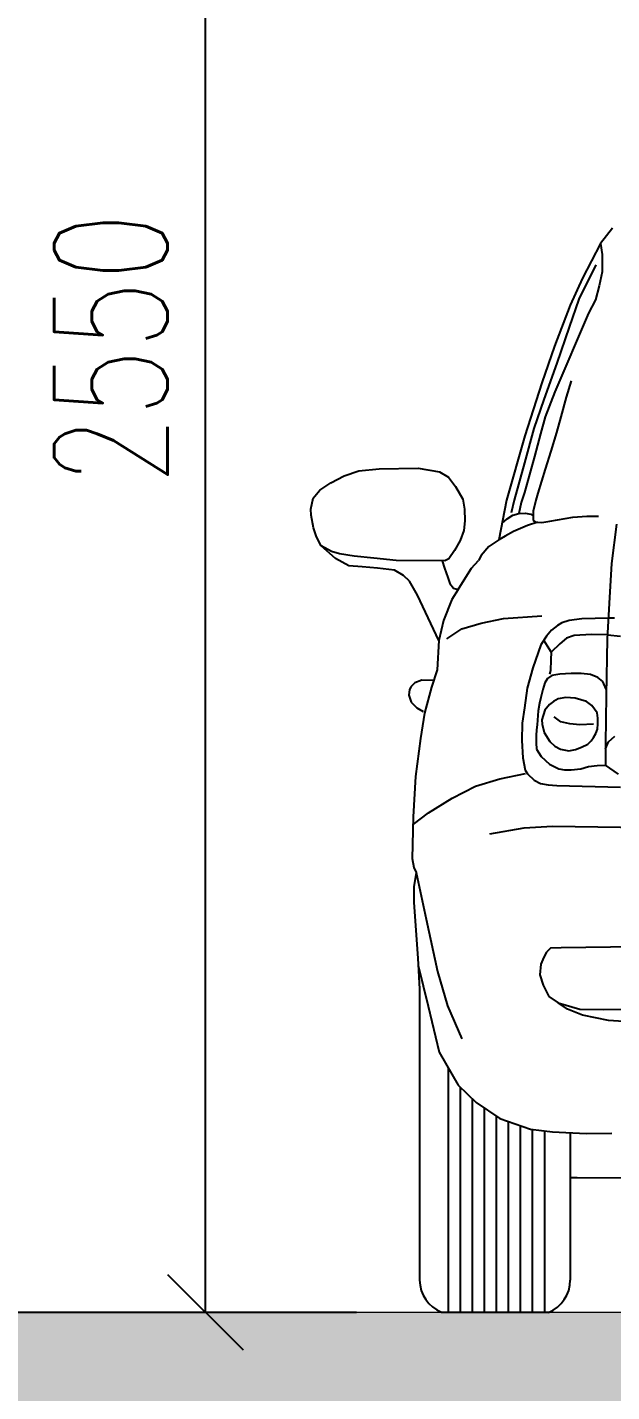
# Model space of a CAD drawing. Header units: metres. Extents: x -442 to 316, y -503 to 125.
# Drawn here: x 256.873 to 257.646, y -133.719 to -131.913 of the extents above; entities that cross this region are included whole.
import ezdxf

# ---------------------------------------------------------------- set-up
doc = ezdxf.new("R2010")
doc.units = ezdxf.units.M
doc.header["$PDMODE"] = 3
for name, color, linetype in [('koty', 4, 'Continuous'), ('SRAFA', 251, 'Continuous'), ('ZDIVO', 1, 'Continuous')]:
    doc.layers.add(name, color=color, linetype=linetype)
doc.styles.add('ROMANS', font='romans.shx', dxfattribs={"width": 0.7})
doc.dimstyles.new('andr', dxfattribs={"dimtxt": 0.1, "dimasz": 0.2, "dimexe": 0.2, "dimexo": 0.2, "dimgap": 0.05, "dimtad": 1, "dimlfac": 1000, "dimrnd": 10, "dimtxsty": 'Standard', "dimblk": 'OBLIQUE', "dimcen": 2.5, "dimclrd": 7, "dimclre": 7, "dimclrt": 7, "dimadec": 0, "dimazin": 0, "dimtfac": 1, "dimtmove": 0, "dimatfit": 3, "dimldrblk": 'OBLIQUE', "dimfxl": 0, "dimarcsym": 0})

# ---------------------------------------------------------------- blocks, each defined once
blk = doc.blocks.new('_OBLIQUE')
at = {"color": 0, "linetype": 'ByBlock'}
blk.add_line((-0.5, -0.5), (0.5, 0.5), dxfattribs=at)
blk = doc.blocks.new('*D25')
at = {"layer": 'Defpoints', "color": 0, "linetype": 'Continuous', "lineweight": 0}
for p in [(256.5708, -131.0638), (257.1085, -131.0638), (256.5708, -133.6138)]:
    blk.add_point(p, dxfattribs=at)
at = {"layer": 'koty', "color": 7, "linetype": 'Continuous', "lineweight": -2}
for p, q in [((256.7708, -131.0638), (257.3085, -131.0638)), ((257.1085, -133.6138), (257.1085, -131.0638)), ((256.7708, -133.6138), (257.3085, -133.6138))]:
    blk.add_line(p, q, dxfattribs=at)
at = {"layer": 'koty', "color": 7, "linetype": 'Continuous', "lineweight": -2, "xscale": 0.1, "yscale": 0.1, "zscale": 0.1}
for p, rotation in [((257.1085, -131.0638), 90), ((257.1085, -133.6138), 270)]:
    blk.add_blockref('_OBLIQUE', p, dxfattribs=dict(at, rotation=rotation))
at = {"layer": 'koty', "color": 7, "linetype": 'Continuous', "lineweight": 0, "insert": (256.9835, -132.3388), "char_height": 0.15, "attachment_point": 5, "rotation": 90, "style": 'ROMANS'}
blk.add_mtext('2550', dxfattribs=at)

msp = doc.modelspace()

# ---------------------------------------------------------------- hatches: boundary and pattern name
at = {"layer": 'SRAFA', "linetype": 'Continuous', "lineweight": 0, "ltscale": 20}
msp.add_hatch(color=256, dxfattribs=at).paths.add_polyline_path([(254.051507, -131.607515), (253.751507, -131.601386), (253.751507, -132.138793), (252.851507, -132.138793), (252.851507, -131.954418), (252.571507, -131.954418), (252.571507, -131.770043), (252.291507, -131.770043), (252.291507, -131.585668), (252.011507, -131.585668), (252.011507, -131.565837), (251.792772, -131.561368), (252.973404, -132.338793), (252.973404, -133.613793), (250.891507, -133.613793), (249.691507, -133.613793), (249.691507, -131.518438), (249.591507, -131.516395), (249.591507, -133.613793), (249.591507, -134.063793), (248.341507, -134.063793), (248.341507, -133.613793), (248.341507, -131.490856), (248.191507, -131.487792), (248.191507, -133.613793), (244.471507, -133.613793), (244.471507, -131.41179), (244.171507, -131.405661), (244.171507, -133.613793), (244.171507, -134.513793), (244.671507, -134.513793), (244.671507, -133.913793), (247.891507, -133.913793), (247.891507, -134.513793), (248.341507, -134.513793), (248.341507, -134.363793), (249.591507, -134.363793), (249.591507, -134.513793), (250.041507, -134.513793), (250.041507, -133.913793), (253.651507, -133.913793), (253.651507, -134.513793), (254.151507, -134.513793), (254.151507, -133.913793), (259.641507, -133.913793), (259.641507, -134.513793), (260.141507, -134.513793), (260.141507, -133.613793), (260.141507, -131.729077), (260.001507, -131.729077), (259.751507, -131.72397), (259.751507, -133.613793), (257.562801, -133.613793, -0.0041783), (257.562089, -133.614091, 0.0041783), (257.562801, -133.613793), (253.123404, -133.613793), (253.123404, -132.338793), (254.051507, -132.338793)])

# ---------------------------------------------------------------- linework, layer by layer
for p, q in [((257.646505, -132.179165), (257.630632, -132.199466)), ((257.630632, -132.199466), (257.607054, -132.245654)), ((257.630632, -132.199466), (257.63322, -132.213953)), ((257.63322, -132.213953), (257.632949, -132.237033)), ((257.624784, -132.227704), (257.601984, -132.273318)), ((257.632949, -132.237033), (257.629148, -132.255498)), ((257.607054, -132.245654), (257.590578, -132.281381)), ((257.629148, -132.255498), (257.62399, -132.273962)), ((257.601984, -132.273318), (257.589288, -132.310286)), ((257.590578, -132.281381), (257.570063, -132.335471)), ((257.62399, -132.273962), (257.615032, -132.291885)), ((257.615032, -132.291885), (257.570463, -132.395741)), ((257.589288, -132.310286), (257.573277, -132.357917)), ((257.570063, -132.335471), (257.553186, -132.383986)), ((257.573277, -132.357917), (257.555793, -132.405932)), ((257.592177, -132.381134), (257.585524, -132.402914)), ((257.553186, -132.383986), (257.530856, -132.453945)), ((257.570463, -132.395741), (257.557777, -132.42893)), ((257.555793, -132.405932), (257.542693, -132.444411)), ((257.585524, -132.402914), (257.578495, -132.428961)), ((257.557777, -132.42893), (257.551521, -132.451663)), ((257.578495, -132.428961), (257.572823, -132.449802)), ((257.530856, -132.453945), (257.506712, -132.539228)), ((257.542693, -132.444411), (257.530217, -132.489961)), ((257.551521, -132.451663), (257.543627, -132.48164)), ((257.572823, -132.449802), (257.565031, -132.474475)), ((257.530217, -132.489961), (257.51673, -132.539203)), ((257.543627, -132.48164), (257.530165, -132.528923)), ((257.565031, -132.474475), (257.557567, -132.498304)), ((257.274359, -132.516336), (257.291935, -132.506992)), ((257.291935, -132.506992), (257.311501, -132.500572)), ((257.311501, -132.500572), (257.338044, -132.497636)), ((257.338044, -132.497636), (257.389729, -132.497084)), ((257.389729, -132.497084), (257.417933, -132.501901)), ((257.417933, -132.501901), (257.4297, -132.508652)), ((257.557567, -132.498304), (257.548025, -132.529966)), ((257.250797, -132.536786), (257.259889, -132.525978)), ((257.259889, -132.525978), (257.274359, -132.516336)), ((257.4297, -132.508652), (257.439327, -132.521347)), ((257.439327, -132.521347), (257.448686, -132.537825)), ((257.247942, -132.551024), (257.250797, -132.536786)), ((257.448686, -132.537825), (257.451093, -132.551332)), ((257.506712, -132.539228), (257.496397, -132.591637)), ((257.51673, -132.539203), (257.512511, -132.555842)), ((257.525834, -132.542401), (257.522706, -132.556842)), ((257.530165, -132.528923), (257.525834, -132.542401)), ((257.545303, -132.539343), (257.541674, -132.553863)), ((257.548025, -132.529966), (257.545303, -132.539343)), ((257.248154, -132.558944), (257.247942, -132.551024)), ((257.251332, -132.575638), (257.248154, -132.558944)), ((257.451093, -132.551332), (257.451628, -132.566731)), ((257.50765, -132.563843), (257.51493, -132.558919)), ((257.51493, -132.558919), (257.522706, -132.556842)), ((257.522706, -132.556842), (257.531336, -132.556454)), ((257.531336, -132.556454), (257.538924, -132.557888)), ((257.538924, -132.557888), (257.541825, -132.559913)), ((257.541674, -132.553863), (257.541976, -132.565963)), ((257.563923, -132.566967), (257.594277, -132.561667)), ((257.594277, -132.561667), (257.612772, -132.560591)), ((257.612772, -132.560591), (257.628051, -132.56032)), ((257.255358, -132.587623), (257.251332, -132.575638)), ((257.450291, -132.579428), (257.445477, -132.592397)), ((257.451628, -132.566731), (257.450291, -132.579428)), ((257.500727, -132.56964), (257.50765, -132.563843)), ((257.534477, -132.572685), (257.51584, -132.580845)), ((257.54798, -132.56847), (257.534477, -132.572685)), ((257.541976, -132.565963), (257.545282, -132.568332)), ((257.545282, -132.568332), (257.55345, -132.56875)), ((257.55345, -132.56875), (257.563923, -132.566967)), ((257.651876, -132.57119), (257.645245, -132.623227)), ((257.261502, -132.599822), (257.255358, -132.587623)), ((257.445477, -132.592397), (257.437722, -132.605636)), ((257.496397, -132.591637), (257.483029, -132.600685)), ((257.504839, -132.587061), (257.496397, -132.591637)), ((257.51584, -132.580845), (257.504839, -132.587061)), ((257.275298, -132.607012), (257.261502, -132.599822)), ((257.280661, -132.616202), (257.261502, -132.599822)), ((257.285626, -132.610425), (257.275298, -132.607012)), ((257.297966, -132.626099), (257.280661, -132.616202)), ((257.305344, -132.613266), (257.285626, -132.610425)), ((257.331259, -132.616107), (257.305344, -132.613266)), ((257.360743, -132.619136), (257.331259, -132.616107)), ((257.430225, -132.616655), (257.424967, -132.619312)), ((257.437722, -132.605636), (257.430225, -132.616655)), ((257.47305, -132.612402), (257.469544, -132.618941)), ((257.483029, -132.600685), (257.47305, -132.612402)), ((257.31596, -132.627472), (257.297966, -132.626099)), ((257.335873, -132.628992), (257.31596, -132.627472)), ((257.358501, -132.631731), (257.335873, -132.628992)), ((257.370569, -132.638738), (257.358501, -132.631731)), ((257.424967, -132.619312), (257.360743, -132.619136)), ((257.421389, -132.619302), (257.424466, -132.629411)), ((257.424466, -132.629411), (257.428794, -132.641349)), ((257.450382, -132.644726), (257.4604, -132.629387)), ((257.4604, -132.629387), (257.469544, -132.618941)), ((257.645245, -132.623227), (257.642653, -132.667878)), ((257.378414, -132.646357), (257.370569, -132.638738)), ((257.388973, -132.664947), (257.378414, -132.646357)), ((257.428794, -132.641349), (257.431623, -132.64942)), ((257.431623, -132.64942), (257.43645, -132.655472)), ((257.442776, -132.657657), (257.450382, -132.644726)), ((257.41721, -132.724974), (257.388973, -132.664947)), ((257.434266, -132.670739), (257.423195, -132.698658)), ((257.442776, -132.657657), (257.434266, -132.670739)), ((257.43645, -132.655472), (257.442776, -132.657657)), ((257.642653, -132.667878), (257.639706, -132.722914)), ((257.423195, -132.698658), (257.41721, -132.724974)), ((257.447596, -132.709357), (257.473073, -132.701908)), ((257.473073, -132.701908), (257.502557, -132.695603)), ((257.502557, -132.695603), (257.553225, -132.692156)), ((257.573821, -132.704918), (257.566212, -132.711443)), ((257.579877, -132.701499), (257.573821, -132.704918)), ((257.589349, -132.698391), (257.579877, -132.701499)), ((257.605964, -132.696213), (257.589349, -132.698391)), ((257.64118, -132.695396), (257.605964, -132.696213)), ((257.649288, -132.69554), (257.64118, -132.695396)), ((257.41721, -132.724974), (257.414755, -132.763695)), ((257.427558, -132.722819), (257.447596, -132.709357)), ((257.55938, -132.719054), (257.552081, -132.73086)), ((257.555731, -132.724957), (257.560358, -132.732036)), ((257.566212, -132.711443), (257.55938, -132.719054)), ((257.585795, -132.72185), (257.577098, -132.729246)), ((257.596014, -132.718368), (257.585795, -132.72185)), ((257.618842, -132.717059), (257.596014, -132.718368)), ((257.640006, -132.717311), (257.618842, -132.717059)), ((257.639706, -132.722914), (257.638123, -132.797766)), ((257.640006, -132.717311), (257.657311, -132.719072)), ((257.552081, -132.73086), (257.541546, -132.76102)), ((257.560358, -132.732036), (257.565575, -132.740339)), ((257.565575, -132.740339), (257.565244, -132.750513)), ((257.577098, -132.729246), (257.565575, -132.740339)), ((257.541546, -132.76102), (257.534059, -132.788111)), ((257.565244, -132.750513), (257.564786, -132.76441)), ((257.39447, -132.777345), (257.385188, -132.780954)), ((257.410102, -132.778032), (257.39447, -132.777345)), ((257.414755, -132.763695), (257.40736, -132.78648)), ((257.560784, -132.775349), (257.557315, -132.780939)), ((257.566372, -132.7713), (257.560784, -132.775349)), ((257.564786, -132.76441), (257.563565, -132.76945)), ((257.577164, -132.769563), (257.566372, -132.7713)), ((257.592195, -132.768596), (257.577164, -132.769563)), ((257.605299, -132.768593), (257.592195, -132.768596)), ((257.617632, -132.770133), (257.605299, -132.768593)), ((257.627268, -132.773986), (257.617632, -132.770133)), ((257.634012, -132.779382), (257.627268, -132.773986)), ((257.378226, -132.789792), (257.377512, -132.797186)), ((257.377512, -132.797186), (257.380546, -132.806382)), ((257.380725, -132.785824), (257.378226, -132.789792)), ((257.385188, -132.780954), (257.380725, -132.785824)), ((257.40736, -132.78648), (257.398118, -132.821217)), ((257.534059, -132.788111), (257.530316, -132.8141)), ((257.554617, -132.789614), (257.552112, -132.800408)), ((257.557315, -132.780939), (257.554617, -132.789614)), ((257.638304, -132.789192), (257.634012, -132.779382)), ((257.380546, -132.806382), (257.387865, -132.813955)), ((257.387865, -132.813955), (257.396434, -132.818822)), ((257.530316, -132.8141), (257.527377, -132.834509)), ((257.550377, -132.807733), (257.548258, -132.818142)), ((257.552112, -132.800408), (257.550377, -132.807733)), ((257.563289, -132.809811), (257.557335, -132.817122)), ((257.568838, -132.805478), (257.563289, -132.809811)), ((257.574792, -132.802229), (257.568838, -132.805478)), ((257.585077, -132.800196), (257.574792, -132.802229)), ((257.597527, -132.801276), (257.585077, -132.800196)), ((257.612142, -132.80574), (257.597527, -132.801276)), ((257.61945, -132.810747), (257.612142, -132.80574)), ((257.626288, -132.820716), (257.61945, -132.810747)), ((257.638123, -132.797766), (257.637501, -132.86114)), ((257.398118, -132.821217), (257.392942, -132.854459)), ((257.548258, -132.818142), (257.547085, -132.836345)), ((257.557335, -132.817122), (257.553275, -132.829982)), ((257.553275, -132.829982), (257.553816, -132.835666)), ((257.578175, -132.832548), (257.569379, -132.825782)), ((257.590355, -132.835253), (257.578175, -132.832548)), ((257.627299, -132.82753), (257.626288, -132.820716)), ((257.627299, -132.83538), (257.627299, -132.82753)), ((257.527377, -132.834509), (257.527013, -132.857268)), ((257.546122, -132.843284), (257.545736, -132.850802)), ((257.545736, -132.850802), (257.545736, -132.860247)), ((257.547085, -132.836345), (257.546122, -132.843284)), ((257.553816, -132.835666), (257.556388, -132.84663)), ((257.556388, -132.84663), (257.563695, -132.858675)), ((257.603481, -132.836333), (257.590355, -132.835253)), ((257.62148, -132.835788), (257.603481, -132.836333)), ((257.621615, -132.853384), (257.624457, -132.848105)), ((257.624457, -132.848105), (257.626758, -132.842148)), ((257.626758, -132.842148), (257.627299, -132.83538)), ((257.392942, -132.854459), (257.386249, -132.904979)), ((257.527013, -132.857268), (257.528114, -132.880173)), ((257.545736, -132.860247), (257.546122, -132.868728)), ((257.546122, -132.868728), (257.552288, -132.878364)), ((257.563695, -132.858675), (257.570597, -132.86463)), ((257.570597, -132.86463), (257.577905, -132.868689)), ((257.577905, -132.868689), (257.588731, -132.870852)), ((257.588731, -132.870852), (257.597933, -132.869361)), ((257.597933, -132.869361), (257.605647, -132.866247)), ((257.605647, -132.866247), (257.614172, -132.861913)), ((257.614172, -132.861913), (257.618367, -132.857852)), ((257.618367, -132.857852), (257.621615, -132.853384)), ((257.637501, -132.86114), (257.637216, -132.890021)), ((257.637501, -132.868312), (257.641347, -132.859099)), ((257.641347, -132.859099), (257.649943, -132.851421)), ((257.528114, -132.880173), (257.531115, -132.896533)), ((257.552288, -132.878364), (257.563466, -132.888577)), ((257.386249, -132.904979), (257.383393, -132.958485)), ((257.49765, -132.907993), (257.531485, -132.900712)), ((257.531115, -132.896533), (257.534264, -132.901529)), ((257.534264, -132.901529), (257.543065, -132.909956)), ((257.563466, -132.888577), (257.575606, -132.894936)), ((257.575606, -132.894936), (257.583314, -132.895898)), ((257.583314, -132.895898), (257.592179, -132.895896)), ((257.592179, -132.895896), (257.604898, -132.89493)), ((257.604898, -132.89493), (257.614918, -132.891844)), ((257.614918, -132.891844), (257.626507, -132.890381)), ((257.626507, -132.890381), (257.637216, -132.890021)), ((257.654548, -132.901779), (257.637216, -132.890021)), ((257.434724, -132.933626), (257.465713, -132.917805)), ((257.465713, -132.917805), (257.49765, -132.907993)), ((257.543065, -132.909956), (257.551643, -132.913972)), ((257.551643, -132.913972), (257.561741, -132.916034)), ((257.561741, -132.916034), (257.573143, -132.916683)), ((257.573143, -132.916683), (257.65744, -132.91902)), ((257.403419, -132.952925), (257.434724, -132.933626)), ((257.383393, -132.958485), (257.381815, -133.013205)), ((257.383107, -132.968398), (257.403419, -132.952925)), ((257.484626, -132.980582), (257.530024, -132.972929)), ((257.530024, -132.972929), (257.567327, -132.970682)), ((257.567327, -132.970682), (257.740993, -132.972918)), ((257.381815, -133.013205), (257.384152, -133.025532)), ((257.384152, -133.025532), (257.387007, -133.032088)), ((257.387007, -133.032088), (257.384152, -133.050973)), ((257.387007, -133.032088), (257.400476, -133.093864)), ((257.384152, -133.050973), (257.384152, -133.071431)), ((257.384152, -133.071431), (257.38935, -133.145274)), ((257.400476, -133.093864), (257.415333, -133.162813)), ((257.559505, -133.137146), (257.555802, -133.14391)), ((257.564644, -133.132096), (257.559505, -133.137146)), ((257.579031, -133.131822), (257.564644, -133.132096)), ((257.644107, -133.130581), (257.579031, -133.131822)), ((257.714308, -133.130101), (257.644107, -133.130581)), ((257.38935, -133.145274), (257.391687, -133.186452)), ((257.3899, -133.154957), (257.402899, -133.208848)), ((257.551777, -133.153412), (257.550811, -133.167261)), ((257.555802, -133.14391), (257.551777, -133.153412)), ((257.415333, -133.162813), (257.428407, -133.20858)), ((257.550811, -133.167261), (257.554997, -133.180949)), ((257.391687, -133.186452), (257.391687, -133.571259)), ((257.554997, -133.180949), (257.562403, -133.196084)), ((257.402899, -133.208848), (257.417756, -133.269475)), ((257.428407, -133.20858), (257.447424, -133.251969)), ((257.562403, -133.196084), (257.574961, -133.204617)), ((257.574961, -133.204617), (257.603655, -133.212896)), ((257.587155, -133.212905), (257.574961, -133.204617)), ((257.634728, -133.213373), (257.828149, -133.211465)), ((257.606866, -133.220828), (257.587155, -133.212905)), ((257.603655, -133.212896), (257.634728, -133.213373)), ((257.641466, -133.227746), (257.606866, -133.220828)), ((257.674182, -133.230179), (257.641466, -133.227746)), ((257.417756, -133.269475), (257.442715, -133.313456)), ((257.430012, -133.613793), (257.430012, -133.291071)), ((257.442715, -133.313456), (257.466275, -133.336322)), ((257.445887, -133.613793), (257.445887, -133.316535)), ((257.461762, -133.613793), (257.461762, -133.331942)), ((257.466275, -133.336322), (257.497574, -133.357604)), ((257.477637, -133.613793), (257.477637, -133.344048)), ((257.493512, -133.613793), (257.493512, -133.354842)), ((257.497574, -133.357604), (257.538472, -133.371788)), ((257.509387, -133.613793), (257.509387, -133.361701)), ((257.525262, -133.613793), (257.525262, -133.367206)), ((257.538472, -133.371788), (257.567267, -133.375121)), ((257.541137, -133.613793), (257.541137, -133.372096)), ((257.557012, -133.613793), (257.557012, -133.373934)), ((257.567267, -133.375121), (257.611707, -133.3771)), ((257.590792, -133.376169), (257.590792, -133.571259)), ((257.611707, -133.3771), (257.645996, -133.3768)), ((257.59975, -133.436106), (257.590792, -133.435957)), ((258.189201, -133.437922), (257.59975, -133.436106)), ((257.42083, -133.613793), (257.562801, -133.613793))]:
    msp.add_line(p, q)
for centre, start, end in [((257.437888, -133.570854), 180.50146, 248.334099), ((257.544589, -133.571331), 292.25709, 0.089729)]:
    msp.add_arc(centre, 0.046203, start, end)
at = {"layer": 'ZDIVO', "linetype": 'Continuous', "lineweight": 0}
msp.add_line((253.123404, -133.613793), (259.751507, -133.613793), dxfattribs=at)

# ---------------------------------------------------------------- dimensions: what is measured, and where the dimension line sits
at = {"layer": 'koty', "linetype": 'Continuous', "lineweight": 0}
dim = msp.add_linear_dim(base=(257.108467, -131.063793), p1=(256.570784, -133.613793), p2=(256.570784, -131.063793), angle=90, dimstyle='andr', override={"dimtxt": 0.15, "dimasz": 0.1, "dimtxsty": 'ROMANS'}, dxfattribs=at)
dim.commit()
dim.dimension.update_dxf_attribs({"geometry": '*D25', "text_midpoint": (256.983467, -132.338793)})

doc.saveas('drawing.dxf')
